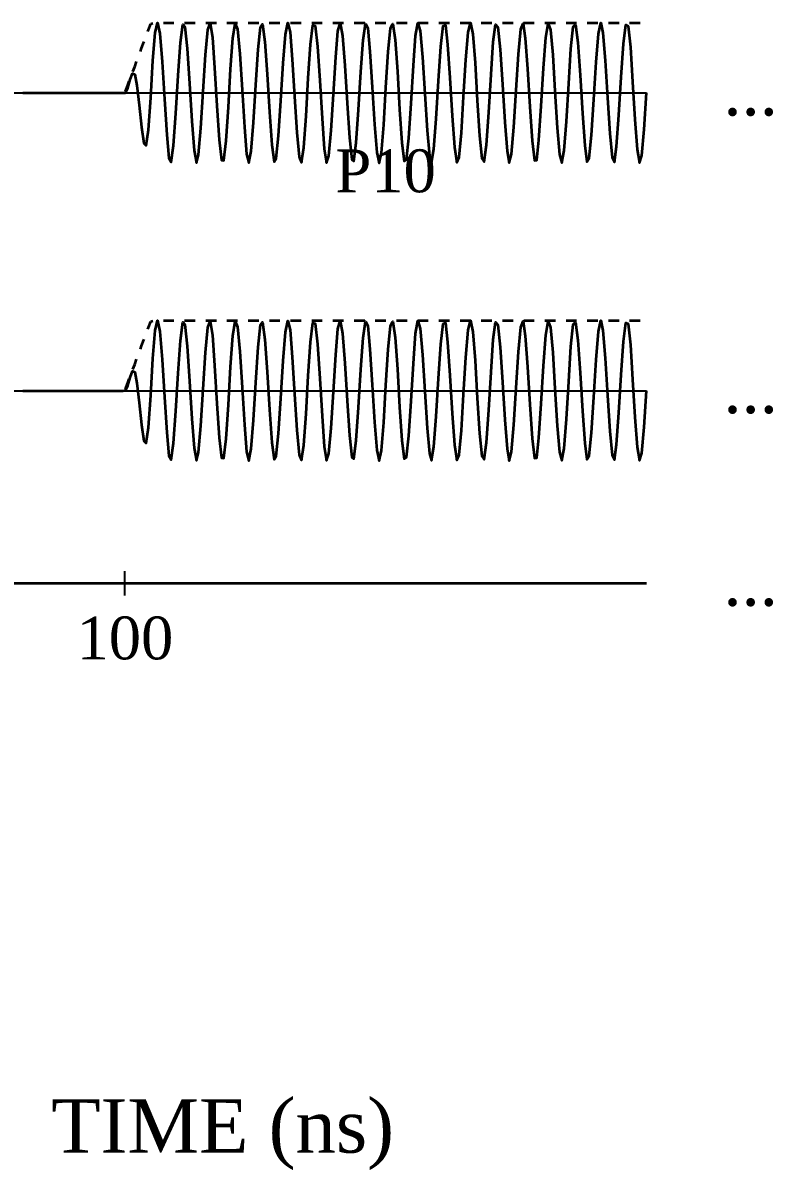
# Model space of a CAD drawing. Header units: metres. Extents: x -10 to 187, y -30 to 275.
# Drawn here: x 80.2 to 129.8, y -29.8 to 45.9 of the extents above; entities that cross this region are included whole.
import ezdxf
from ezdxf.enums import TextEntityAlignment as Align

# ---------------------------------------------------------------- set-up
doc = ezdxf.new("R2010")
doc.units = ezdxf.units.M
doc.linetypes.add('JIS_02_0.7', pattern=[1.4, 0.7, -0.7])
doc.layers.add('BASE', color=8, linetype='Continuous', lineweight=25)
doc.layers.add('WAVE', color=7, linetype='Continuous', lineweight=35)
doc.layers.add('TEXT', color=7, linetype='Continuous')
doc.styles.add('TNR', font='Times New Roman.ttf')

msp = doc.modelspace()

# ---------------------------------------------------------------- linework, layer by layer
at = {"layer": 'BASE', "lineweight": 25, "flags": 128}
for points in [[(0.861, 41.318), (121.412, 41.318)], [(0.861, 21.67), (121.412, 21.67)], [(86.969, 8.148), (86.969, 9.766)]]:
    msp.add_lwpolyline(points, dxfattribs=at)
at = {"layer": 'BASE', "lineweight": 35, "flags": 128}
msp.add_lwpolyline([(0.861, 8.957), (121.412, 8.957)], dxfattribs=at)
at = {"layer": 'WAVE', "lineweight": 35, "flags": 128}
for points in [[(80.223, 41.318), (80.374, 41.318), (80.524, 41.318), (80.675, 41.318), (80.826, 41.318), (80.977, 41.318), (81.128, 41.318), (81.279, 41.318), (81.43, 41.318), (81.581, 41.318), (81.731, 41.318), (81.882, 41.318), (82.033, 41.318), (82.184, 41.318), (82.335, 41.318), (82.486, 41.318), (82.637, 41.318), (82.788, 41.318), (82.938, 41.318), (83.089, 41.318), (83.24, 41.318), (83.391, 41.318), (83.542, 41.318), (83.693, 41.318), (83.844, 41.318), (83.995, 41.318), (84.145, 41.318), (84.296, 41.318), (84.447, 41.318), (84.598, 41.318), (84.749, 41.318), (84.9, 41.318), (85.051, 41.318), (85.202, 41.318), (85.352, 41.318), (85.503, 41.318), (85.654, 41.318), (85.805, 41.318), (85.956, 41.318), (86.107, 41.318), (86.258, 41.318), (86.409, 41.318), (86.559, 41.318), (86.71, 41.318), (86.861, 41.318), (87.012, 41.336), (87.163, 41.656), (87.314, 42.199), (87.465, 42.611), (87.616, 42.542), (87.766, 41.81), (87.917, 40.521), (88.068, 39.064), (88.219, 38), (88.37, 37.852), (88.521, 38.893), (88.672, 40.995), (88.823, 43.451), (88.974, 45.281), (89.124, 45.941), (89.275, 45.234), (89.426, 43.37), (89.577, 40.9), (89.728, 38.554), (89.879, 37.024), (90.03, 36.762), (90.181, 37.847), (90.331, 39.957), (90.482, 42.469), (90.633, 44.641), (90.784, 45.831), (90.935, 45.688), (91.086, 44.254), (91.237, 41.952), (91.388, 39.463), (91.538, 37.522), (91.689, 36.702), (91.84, 37.246), (91.991, 38.993), (92.142, 41.427), (92.293, 43.828), (92.444, 45.488), (92.595, 45.916), (92.745, 44.985), (92.896, 42.971), (93.047, 40.468), (93.198, 38.217), (93.349, 36.881), (93.5, 36.857), (93.651, 38.15), (93.802, 40.379), (93.952, 42.886), (94.103, 44.929), (94.254, 45.905), (94.405, 45.526), (94.556, 43.904), (94.707, 41.518), (94.858, 39.072), (95.009, 37.29), (95.159, 36.698), (95.31, 37.471), (95.461, 39.38), (95.612, 41.862), (95.763, 44.183), (95.914, 45.657), (96.065, 45.85), (96.216, 44.703), (96.367, 42.557), (96.517, 40.044), (96.668, 37.907), (96.819, 36.779), (96.97, 36.991), (97.121, 38.481), (97.272, 40.81), (97.423, 43.288), (97.574, 45.185), (97.724, 45.939), (97.875, 45.327), (98.026, 43.532), (98.177, 41.082), (98.328, 38.701), (98.479, 37.094), (98.63, 36.735), (98.781, 37.729), (98.931, 39.784), (99.082, 42.292), (99.233, 44.512), (99.384, 45.788), (99.535, 45.744), (99.686, 44.392), (99.837, 42.131), (99.988, 39.631), (100.138, 37.629), (100.289, 36.716), (100.44, 37.163), (100.591, 38.838), (100.742, 41.245), (100.893, 43.674), (101.044, 45.406), (101.195, 45.931), (101.345, 45.093), (101.496, 43.139), (101.647, 40.648), (101.798, 38.354), (101.949, 36.936), (102.1, 36.812), (102.251, 38.02), (102.402, 40.202), (102.552, 42.713), (102.703, 44.813), (102.854, 45.879), (103.005, 45.598), (103.156, 44.053), (103.307, 41.699), (103.458, 39.233), (103.609, 37.382), (103.76, 36.695), (103.91, 37.373), (104.061, 39.217), (104.212, 41.681), (104.363, 44.038), (104.514, 45.591), (104.665, 45.882), (104.816, 44.825), (104.967, 42.731), (105.117, 40.22), (105.268, 38.033), (105.419, 36.817), (105.57, 36.93), (105.721, 38.34), (105.872, 40.63), (106.023, 43.123), (106.174, 45.082), (106.324, 45.93), (106.475, 45.415), (106.626, 43.689), (106.777, 41.263), (106.928, 38.853), (107.079, 37.171), (107.23, 36.715), (107.381, 37.618), (107.531, 39.614), (107.682, 42.114), (107.833, 44.378), (107.984, 45.739), (108.135, 45.793), (108.286, 44.525), (108.437, 42.31), (108.588, 39.801), (108.738, 37.741), (108.889, 36.737), (109.04, 37.087), (109.191, 38.686), (109.342, 41.063), (109.493, 43.516), (109.644, 45.318), (109.795, 45.939), (109.945, 45.195), (110.096, 43.305), (110.247, 40.828), (110.398, 38.496), (110.549, 36.997), (110.7, 36.775), (110.851, 37.895), (111.002, 40.026), (111.153, 42.539), (111.303, 44.691), (111.454, 45.846), (111.605, 45.664), (111.756, 44.197), (111.907, 41.88), (112.058, 39.397), (112.209, 37.481), (112.36, 36.699), (112.51, 37.281), (112.661, 39.056), (112.812, 41.499), (112.963, 43.889), (113.114, 45.519), (113.265, 45.908), (113.416, 44.94), (113.567, 42.903), (113.717, 40.397), (113.868, 38.163), (114.019, 36.861), (114.17, 36.876), (114.321, 38.203), (114.472, 40.45), (114.623, 42.954), (114.774, 44.974), (114.924, 45.914), (115.075, 45.496), (115.226, 43.843), (115.377, 41.445), (115.528, 39.009), (115.679, 37.255), (115.83, 36.701), (115.981, 37.512), (116.131, 39.446), (116.282, 41.934), (116.433, 44.24), (116.584, 45.682), (116.735, 45.835), (116.886, 44.653), (117.037, 42.486), (117.188, 39.974), (117.338, 37.859), (117.489, 36.765), (117.64, 37.017), (117.791, 38.539), (117.942, 40.882), (118.093, 43.354), (118.244, 45.224), (118.395, 45.94), (118.545, 45.291), (118.696, 43.467), (118.847, 41.009), (118.998, 38.642), (119.149, 37.065), (119.3, 36.745), (119.451, 37.776), (119.602, 39.853), (119.753, 42.363), (119.903, 44.564), (120.054, 45.806), (120.205, 45.722), (120.356, 44.337), (120.507, 42.06), (120.658, 39.563), (120.809, 37.585), (120.96, 36.71), (121.11, 37.196), (121.261, 38.9), (121.412, 41.318)], [(80.223, 21.67), (80.374, 21.67), (80.524, 21.67), (80.675, 21.67), (80.826, 21.67), (80.977, 21.67), (81.128, 21.67), (81.279, 21.67), (81.43, 21.67), (81.581, 21.67), (81.731, 21.67), (81.882, 21.67), (82.033, 21.67), (82.184, 21.67), (82.335, 21.67), (82.486, 21.67), (82.637, 21.67), (82.788, 21.67), (82.938, 21.67), (83.089, 21.67), (83.24, 21.67), (83.391, 21.67), (83.542, 21.67), (83.693, 21.67), (83.844, 21.67), (83.995, 21.67), (84.145, 21.67), (84.296, 21.67), (84.447, 21.67), (84.598, 21.67), (84.749, 21.67), (84.9, 21.67), (85.051, 21.67), (85.202, 21.67), (85.352, 21.67), (85.503, 21.67), (85.654, 21.67), (85.805, 21.67), (85.956, 21.67), (86.107, 21.67), (86.258, 21.67), (86.409, 21.67), (86.559, 21.67), (86.71, 21.67), (86.861, 21.67), (87.012, 21.688), (87.163, 22.009), (87.314, 22.551), (87.465, 22.963), (87.616, 22.894), (87.766, 22.162), (87.917, 20.873), (88.068, 19.417), (88.219, 18.353), (88.37, 18.205), (88.521, 19.245), (88.672, 21.347), (88.823, 23.804), (88.974, 25.634), (89.124, 26.293), (89.275, 25.586), (89.426, 23.723), (89.577, 21.253), (89.728, 18.906), (89.879, 17.376), (90.03, 17.115), (90.181, 18.199), (90.331, 20.309), (90.482, 22.821), (90.633, 24.993), (90.784, 26.183), (90.935, 26.04), (91.086, 24.606), (91.237, 22.304), (91.388, 19.815), (91.538, 17.874), (91.689, 17.055), (91.84, 17.599), (91.991, 19.346), (92.142, 21.779), (92.293, 24.181), (92.444, 25.84), (92.595, 26.268), (92.745, 25.337), (92.896, 23.323), (93.047, 20.821), (93.198, 18.569), (93.349, 17.234), (93.5, 17.209), (93.651, 18.502), (93.802, 20.732), (93.952, 23.238), (94.103, 25.281), (94.254, 26.258), (94.405, 25.879), (94.556, 24.256), (94.707, 21.87), (94.858, 19.425), (95.009, 17.643), (95.159, 17.05), (95.31, 17.823), (95.461, 19.732), (95.612, 22.214), (95.763, 24.535), (95.914, 26.01), (96.065, 26.202), (96.216, 25.056), (96.367, 22.909), (96.517, 20.396), (96.668, 18.26), (96.819, 17.131), (96.97, 17.343), (97.121, 18.834), (97.272, 21.162), (97.423, 23.641), (97.574, 25.537), (97.724, 26.291), (97.875, 25.68), (98.026, 23.884), (98.177, 21.434), (98.328, 19.054), (98.479, 17.447), (98.63, 17.087), (98.781, 18.082), (98.931, 20.137), (99.082, 22.644), (99.233, 24.864), (99.384, 26.141), (99.535, 26.096), (99.686, 24.744), (99.837, 22.484), (99.988, 19.983), (100.138, 17.981), (100.289, 17.069), (100.44, 17.516), (100.591, 19.19), (100.742, 21.597), (100.893, 24.026), (101.044, 25.759), (101.195, 26.283), (101.345, 25.445), (101.496, 23.492), (101.647, 21), (101.798, 18.706), (101.949, 17.288), (102.1, 17.165), (102.251, 18.372), (102.402, 20.554), (102.552, 23.066), (102.703, 25.165), (102.854, 26.232), (103.005, 25.951), (103.156, 24.405), (103.307, 22.051), (103.458, 19.585), (103.609, 17.735), (103.76, 17.047), (103.91, 17.725), (104.061, 19.569), (104.212, 22.033), (104.363, 24.39), (104.514, 25.944), (104.665, 26.235), (104.816, 25.177), (104.967, 23.083), (105.117, 20.572), (105.268, 18.385), (105.419, 17.169), (105.57, 17.283), (105.721, 18.692), (105.872, 20.982), (106.023, 23.475), (106.174, 25.435), (106.324, 26.282), (106.475, 25.767), (106.626, 24.042), (106.777, 21.616), (106.928, 19.206), (107.079, 17.524), (107.23, 17.067), (107.381, 17.97), (107.531, 19.966), (107.682, 22.466), (107.833, 24.731), (107.984, 26.091), (108.135, 26.145), (108.286, 24.877), (108.437, 22.662), (108.588, 20.154), (108.738, 18.093), (108.889, 17.09), (109.04, 17.439), (109.191, 19.039), (109.342, 21.416), (109.493, 23.868), (109.644, 25.671), (109.795, 26.292), (109.945, 25.547), (110.096, 23.657), (110.247, 21.18), (110.398, 18.848), (110.549, 17.35), (110.7, 17.128), (110.851, 18.248), (111.002, 20.379), (111.153, 22.892), (111.303, 25.043), (111.454, 26.199), (111.605, 26.016), (111.756, 24.549), (111.907, 22.232), (112.058, 19.749), (112.209, 17.833), (112.36, 17.051), (112.51, 17.634), (112.661, 19.409), (112.812, 21.852), (112.963, 24.241), (113.114, 25.871), (113.265, 26.26), (113.416, 25.293), (113.567, 23.255), (113.717, 20.749), (113.868, 18.516), (114.019, 17.214), (114.17, 17.229), (114.321, 18.556), (114.472, 20.803), (114.623, 23.306), (114.774, 25.326), (114.924, 26.266), (115.075, 25.848), (115.226, 24.196), (115.377, 21.797), (115.528, 19.361), (115.679, 17.607), (115.83, 17.054), (115.981, 17.864), (116.131, 19.799), (116.282, 22.286), (116.433, 24.592), (116.584, 26.034), (116.735, 26.187), (116.886, 25.006), (117.037, 22.839), (117.188, 20.327), (117.338, 18.211), (117.489, 17.118), (117.64, 17.369), (117.791, 18.891), (117.942, 21.235), (118.093, 23.706), (118.244, 25.577), (118.395, 26.293), (118.545, 25.643), (118.696, 23.82), (118.847, 21.361), (118.998, 18.994), (119.149, 17.418), (119.3, 17.097), (119.451, 18.128), (119.602, 20.205), (119.753, 22.715), (119.903, 24.917), (120.054, 26.159), (120.205, 26.075), (120.356, 24.689), (120.507, 22.412), (120.658, 19.916), (120.809, 17.938), (120.96, 17.062), (121.11, 17.548), (121.261, 19.252), (121.412, 21.67)]]:
    msp.add_lwpolyline(points, dxfattribs=at)
at = {"layer": 'WAVE', "linetype": 'JIS_02_0.7', "lineweight": 35, "flags": 128}
for points in [[(87.012, 41.433), (87.163, 41.839), (87.314, 42.244), (87.465, 42.649), (87.616, 43.054), (87.766, 43.459), (87.917, 43.864), (88.068, 44.269), (88.219, 44.674), (88.37, 45.079), (88.521, 45.484), (88.672, 45.889), (88.823, 45.941), (88.974, 45.941), (89.124, 45.941), (89.275, 45.941), (89.426, 45.941), (89.577, 45.941), (89.728, 45.941), (89.879, 45.941), (90.03, 45.941), (90.181, 45.941), (90.331, 45.941), (90.482, 45.941), (90.633, 45.941), (90.784, 45.941), (90.935, 45.941), (91.086, 45.941), (91.237, 45.941), (91.388, 45.941), (91.538, 45.941), (91.689, 45.941), (91.84, 45.941), (91.991, 45.941), (92.142, 45.941), (92.293, 45.941), (92.444, 45.941), (92.595, 45.941), (92.745, 45.941), (92.896, 45.941), (93.047, 45.941), (93.198, 45.941), (93.349, 45.941), (93.5, 45.941), (93.651, 45.941), (93.802, 45.941), (93.952, 45.941), (94.103, 45.941), (94.254, 45.941), (94.405, 45.941), (94.556, 45.941), (94.707, 45.941), (94.858, 45.941), (95.009, 45.941), (95.159, 45.941), (95.31, 45.941), (95.461, 45.941), (95.612, 45.941), (95.763, 45.941), (95.914, 45.941), (96.065, 45.941), (96.216, 45.941), (96.367, 45.941), (96.517, 45.941), (96.668, 45.941), (96.819, 45.941), (96.97, 45.941), (97.121, 45.941), (97.272, 45.941), (97.423, 45.941), (97.574, 45.941), (97.724, 45.941), (97.875, 45.941), (98.026, 45.941), (98.177, 45.941), (98.328, 45.941), (98.479, 45.941), (98.63, 45.941), (98.781, 45.941), (98.931, 45.941), (99.082, 45.941), (99.233, 45.941), (99.384, 45.941), (99.535, 45.941), (99.686, 45.941), (99.837, 45.941), (99.988, 45.941), (100.138, 45.941), (100.289, 45.941), (100.44, 45.941), (100.591, 45.941), (100.742, 45.941), (100.893, 45.941), (101.044, 45.941), (101.195, 45.941), (101.345, 45.941), (101.496, 45.941), (101.647, 45.941), (101.798, 45.941), (101.949, 45.941), (102.1, 45.941), (102.251, 45.941), (102.402, 45.941), (102.552, 45.941), (102.703, 45.941), (102.854, 45.941), (103.005, 45.941), (103.156, 45.941), (103.307, 45.941), (103.458, 45.941), (103.609, 45.941), (103.76, 45.941), (103.91, 45.941), (104.061, 45.941), (104.212, 45.941), (104.363, 45.941), (104.514, 45.941), (104.665, 45.941), (104.816, 45.941), (104.967, 45.941), (105.117, 45.941), (105.268, 45.941), (105.419, 45.941), (105.57, 45.941), (105.721, 45.941), (105.872, 45.941), (106.023, 45.941), (106.174, 45.941), (106.324, 45.941), (106.475, 45.941), (106.626, 45.941), (106.777, 45.941), (106.928, 45.941), (107.079, 45.941), (107.23, 45.941), (107.381, 45.941), (107.531, 45.941), (107.682, 45.941), (107.833, 45.941), (107.984, 45.941), (108.135, 45.941), (108.286, 45.941), (108.437, 45.941), (108.588, 45.941), (108.738, 45.941), (108.889, 45.941), (109.04, 45.941), (109.191, 45.941), (109.342, 45.941), (109.493, 45.941), (109.644, 45.941), (109.795, 45.941), (109.945, 45.941), (110.096, 45.941), (110.247, 45.941), (110.398, 45.941), (110.549, 45.941), (110.7, 45.941), (110.851, 45.941), (111.002, 45.941), (111.153, 45.941), (111.303, 45.941), (111.454, 45.941), (111.605, 45.941), (111.756, 45.941), (111.907, 45.941), (112.058, 45.941), (112.209, 45.941), (112.36, 45.941), (112.51, 45.941), (112.661, 45.941), (112.812, 45.941), (112.963, 45.941), (113.114, 45.941), (113.265, 45.941), (113.416, 45.941), (113.567, 45.941), (113.717, 45.941), (113.868, 45.941), (114.019, 45.941), (114.17, 45.941), (114.321, 45.941), (114.472, 45.941), (114.623, 45.941), (114.774, 45.941), (114.924, 45.941), (115.075, 45.941), (115.226, 45.941), (115.377, 45.941), (115.528, 45.941), (115.679, 45.941), (115.83, 45.941), (115.981, 45.941), (116.131, 45.941), (116.282, 45.941), (116.433, 45.941), (116.584, 45.941), (116.735, 45.941), (116.886, 45.941), (117.037, 45.941), (117.188, 45.941), (117.338, 45.941), (117.489, 45.941), (117.64, 45.941), (117.791, 45.941), (117.942, 45.941), (118.093, 45.941), (118.244, 45.941), (118.395, 45.941), (118.545, 45.941), (118.696, 45.941), (118.847, 45.941), (118.998, 45.941), (119.149, 45.941), (119.3, 45.941), (119.451, 45.941), (119.602, 45.941), (119.753, 45.941), (119.903, 45.941), (120.054, 45.941), (120.205, 45.941), (120.356, 45.941), (120.507, 45.941), (120.658, 45.941), (120.809, 45.941), (120.96, 45.941), (121.11, 45.941), (121.261, 45.941), (121.412, 45.941)], [(87.012, 21.786), (87.163, 22.191), (87.314, 22.596), (87.465, 23.001), (87.616, 23.406), (87.766, 23.811), (87.917, 24.216), (88.068, 24.621), (88.219, 25.026), (88.37, 25.431), (88.521, 25.836), (88.672, 26.241), (88.823, 26.293), (88.974, 26.293), (89.124, 26.293), (89.275, 26.293), (89.426, 26.293), (89.577, 26.293), (89.728, 26.293), (89.879, 26.293), (90.03, 26.293), (90.181, 26.293), (90.331, 26.293), (90.482, 26.293), (90.633, 26.293), (90.784, 26.293), (90.935, 26.293), (91.086, 26.293), (91.237, 26.293), (91.388, 26.293), (91.538, 26.293), (91.689, 26.293), (91.84, 26.293), (91.991, 26.293), (92.142, 26.293), (92.293, 26.293), (92.444, 26.293), (92.595, 26.293), (92.745, 26.293), (92.896, 26.293), (93.047, 26.293), (93.198, 26.293), (93.349, 26.293), (93.5, 26.293), (93.651, 26.293), (93.802, 26.293), (93.952, 26.293), (94.103, 26.293), (94.254, 26.293), (94.405, 26.293), (94.556, 26.293), (94.707, 26.293), (94.858, 26.293), (95.009, 26.293), (95.159, 26.293), (95.31, 26.293), (95.461, 26.293), (95.612, 26.293), (95.763, 26.293), (95.914, 26.293), (96.065, 26.293), (96.216, 26.293), (96.367, 26.293), (96.517, 26.293), (96.668, 26.293), (96.819, 26.293), (96.97, 26.293), (97.121, 26.293), (97.272, 26.293), (97.423, 26.293), (97.574, 26.293), (97.724, 26.293), (97.875, 26.293), (98.026, 26.293), (98.177, 26.293), (98.328, 26.293), (98.479, 26.293), (98.63, 26.293), (98.781, 26.293), (98.931, 26.293), (99.082, 26.293), (99.233, 26.293), (99.384, 26.293), (99.535, 26.293), (99.686, 26.293), (99.837, 26.293), (99.988, 26.293), (100.138, 26.293), (100.289, 26.293), (100.44, 26.293), (100.591, 26.293), (100.742, 26.293), (100.893, 26.293), (101.044, 26.293), (101.195, 26.293), (101.345, 26.293), (101.496, 26.293), (101.647, 26.293), (101.798, 26.293), (101.949, 26.293), (102.1, 26.293), (102.251, 26.293), (102.402, 26.293), (102.552, 26.293), (102.703, 26.293), (102.854, 26.293), (103.005, 26.293), (103.156, 26.293), (103.307, 26.293), (103.458, 26.293), (103.609, 26.293), (103.76, 26.293), (103.91, 26.293), (104.061, 26.293), (104.212, 26.293), (104.363, 26.293), (104.514, 26.293), (104.665, 26.293), (104.816, 26.293), (104.967, 26.293), (105.117, 26.293), (105.268, 26.293), (105.419, 26.293), (105.57, 26.293), (105.721, 26.293), (105.872, 26.293), (106.023, 26.293), (106.174, 26.293), (106.324, 26.293), (106.475, 26.293), (106.626, 26.293), (106.777, 26.293), (106.928, 26.293), (107.079, 26.293), (107.23, 26.293), (107.381, 26.293), (107.531, 26.293), (107.682, 26.293), (107.833, 26.293), (107.984, 26.293), (108.135, 26.293), (108.286, 26.293), (108.437, 26.293), (108.588, 26.293), (108.738, 26.293), (108.889, 26.293), (109.04, 26.293), (109.191, 26.293), (109.342, 26.293), (109.493, 26.293), (109.644, 26.293), (109.795, 26.293), (109.945, 26.293), (110.096, 26.293), (110.247, 26.293), (110.398, 26.293), (110.549, 26.293), (110.7, 26.293), (110.851, 26.293), (111.002, 26.293), (111.153, 26.293), (111.303, 26.293), (111.454, 26.293), (111.605, 26.293), (111.756, 26.293), (111.907, 26.293), (112.058, 26.293), (112.209, 26.293), (112.36, 26.293), (112.51, 26.293), (112.661, 26.293), (112.812, 26.293), (112.963, 26.293), (113.114, 26.293), (113.265, 26.293), (113.416, 26.293), (113.567, 26.293), (113.717, 26.293), (113.868, 26.293), (114.019, 26.293), (114.17, 26.293), (114.321, 26.293), (114.472, 26.293), (114.623, 26.293), (114.774, 26.293), (114.924, 26.293), (115.075, 26.293), (115.226, 26.293), (115.377, 26.293), (115.528, 26.293), (115.679, 26.293), (115.83, 26.293), (115.981, 26.293), (116.131, 26.293), (116.282, 26.293), (116.433, 26.293), (116.584, 26.293), (116.735, 26.293), (116.886, 26.293), (117.037, 26.293), (117.188, 26.293), (117.338, 26.293), (117.489, 26.293), (117.64, 26.293), (117.791, 26.293), (117.942, 26.293), (118.093, 26.293), (118.244, 26.293), (118.395, 26.293), (118.545, 26.293), (118.696, 26.293), (118.847, 26.293), (118.998, 26.293), (119.149, 26.293), (119.3, 26.293), (119.451, 26.293), (119.602, 26.293), (119.753, 26.293), (119.903, 26.293), (120.054, 26.293), (120.205, 26.293), (120.356, 26.293), (120.507, 26.293), (120.658, 26.293), (120.809, 26.293), (120.96, 26.293), (121.11, 26.293), (121.261, 26.293), (121.412, 26.293)]]:
    msp.add_lwpolyline(points, dxfattribs=at)

# ---------------------------------------------------------------- texts
at = {"layer": 'TEXT', "style": 'TNR'}
for s, height, p in [('...', 3.175, (128.301, 41.433)), ('...', 3.175, (128.301, 21.786)), ('...', 3.175, (128.301, 9.073)), ('TIME (ns)', 3.5278, (93.427, -26.857))]:
    msp.add_text(s, height=height, dxfattribs=at).set_placement(p, align=Align.MIDDLE_CENTER)
msp.add_text('P10', height=2.8222, dxfattribs=at).set_placement((104.191, 33.921), align=Align.BOTTOM_CENTER)
msp.add_text('100', height=2.8222, dxfattribs=at).set_placement((86.969, 6.761), align=Align.TOP_CENTER)

doc.saveas('drawing.dxf')
